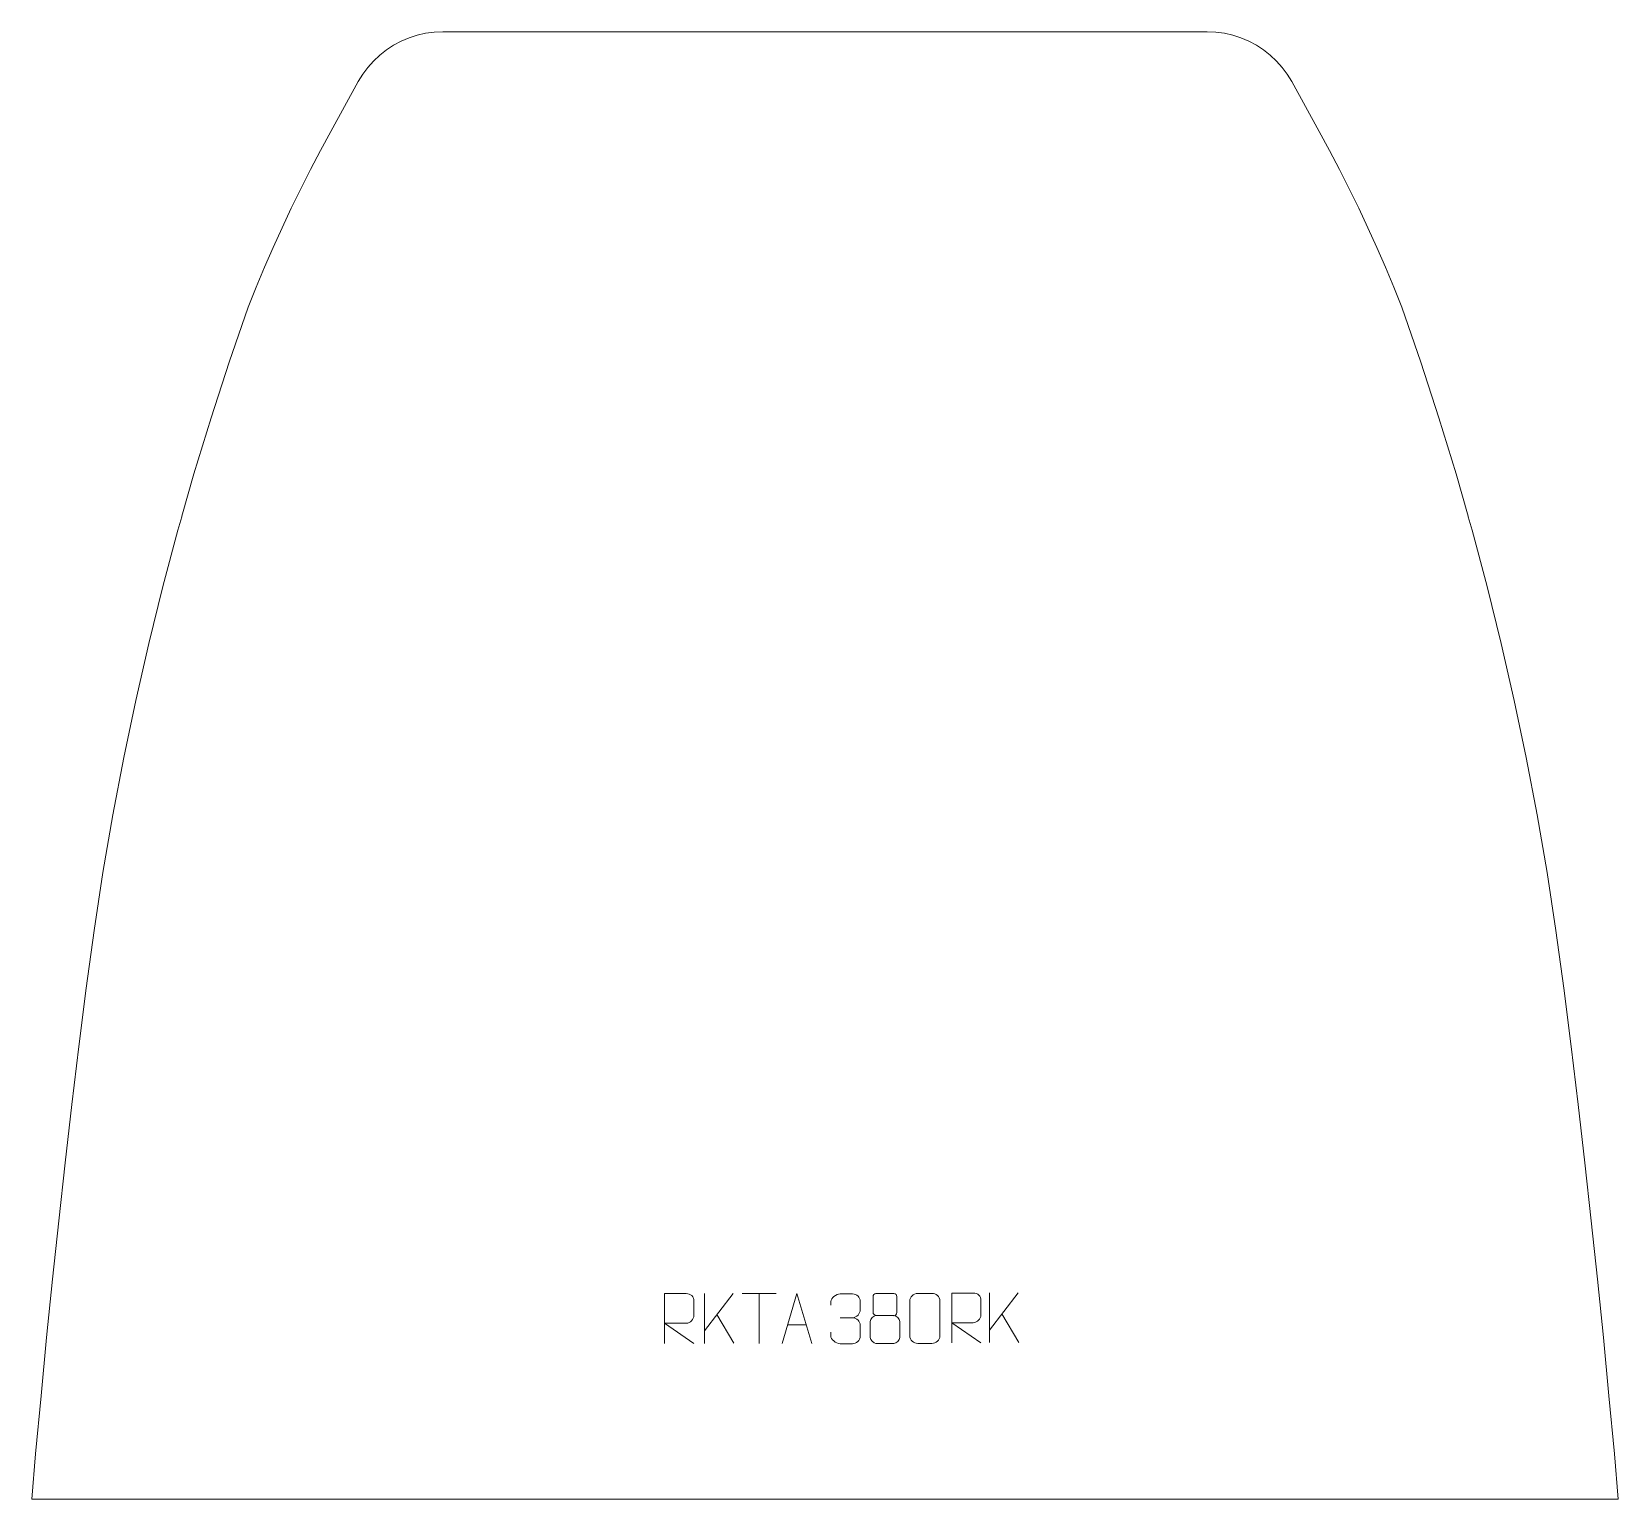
# Model space of a CAD drawing. Header units: millimetres. Extents: x -394 to 400, y -368 to 367.
import ezdxf

# ---------------------------------------------------------------- set-up
doc = ezdxf.new("R2010")
doc.units = ezdxf.units.MM
doc.header["$MEASUREMENT"] = 0
doc.layers.add('layer 1', color=7, linetype='Continuous')

msp = doc.modelspace()

# ---------------------------------------------------------------- linework, layer by layer
at = {"layer": 'layer 1', "color": 242, "lineweight": 9}
msp.add_open_spline([(376.7965, -141.3349), (376.7965, -141.3349), (380.301, -170.451), (380.301, -170.451), (380.301, -170.451), (380.301, -170.451), (383.668, -199.5837), (383.668, -199.5837), (383.668, -199.5837), (383.668, -199.5837), (386.8963, -228.732), (386.8963, -228.732), (386.8963, -228.732), (386.8963, -228.732), (389.9864, -257.8951), (389.9864, -257.8951), (389.9864, -257.8951), (389.9864, -257.8951), (392.9389, -287.0736), (392.9389, -287.0736), (392.9389, -287.0736), (392.9389, -287.0736), (395.7529, -316.2644), (395.7529, -316.2644), (395.7529, -316.2644), (395.7529, -316.2644), (398.4285, -345.4686), (398.4285, -345.4686), (398.4285, -345.4686), (398.4285, -345.4686), (400.3983, -368.153), (400.3983, -368.153), (400.3983, -368.153), (400.3983, -368.153), (-394.1479, -368.153), (-394.1479, -368.153), (-394.1479, -368.153), (-394.1479, -368.153), (-392.1782, -345.4686), (-392.1782, -345.4686), (-392.1782, -345.4686), (-392.1782, -345.4686), (-389.5026, -316.2644), (-389.5026, -316.2644), (-389.5026, -316.2644), (-389.5026, -316.2644), (-386.6886, -287.0736), (-386.6886, -287.0736), (-386.6886, -287.0736), (-386.6886, -287.0736), (-383.7364, -257.8951), (-383.7364, -257.8951), (-383.7364, -257.8951), (-383.7364, -257.8951), (-380.6463, -228.732), (-380.6463, -228.732), (-380.6463, -228.732), (-380.6463, -228.732), (-377.4177, -199.5837), (-377.4177, -199.5837), (-377.4177, -199.5837), (-377.4177, -199.5837), (-374.0517, -170.451), (-374.0517, -170.451), (-374.0517, -170.451), (-374.0517, -170.451), (-370.5473, -141.3349), (-370.5473, -141.3349), (-370.5473, -141.3349), (-370.5473, -141.3349), (-366.9045, -112.2353), (-366.9045, -112.2353), (-366.9045, -112.2353), (-366.9045, -112.2353), (-362.9419, -83.2238), (-362.9419, -83.2238), (-362.9419, -83.2238), (-362.9419, -83.2238), (-358.4662, -54.2882), (-358.4662, -54.2882), (-358.4662, -54.2882), (-358.4662, -54.2882), (-353.4775, -25.4358), (-353.4775, -25.4358), (-353.4775, -25.4358), (-353.4775, -25.4358), (-347.9785, 3.3233), (-347.9785, 3.3233), (-347.9785, 3.3233), (-347.9785, 3.3233), (-341.9703, 31.9801), (-341.9703, 31.9801), (-341.9703, 31.9801), (-341.9703, 31.9801), (-335.4545, 60.5271), (-335.4545, 60.5271), (-335.4545, 60.5271), (-335.4545, 60.5271), (-328.4341, 88.9532), (-328.4341, 88.9532), (-328.4341, 88.9532), (-328.4341, 88.9532), (-320.9102, 117.2507), (-320.9102, 117.2507), (-320.9102, 117.2507), (-320.9102, 117.2507), (-319.0391, 123.8186), (-319.0391, 123.8186), (-319.0391, 123.8186), (-319.0391, 123.8186), (-318.9339, 124.2691), (-318.9339, 124.2691), (-318.9339, 124.2691), (-318.9339, 124.2691), (-312.8865, 145.4095), (-312.8865, 145.4095), (-312.8865, 145.4095), (-312.8865, 145.4095), (-304.3649, 173.4222), (-304.3649, 173.4222), (-304.3649, 173.4222), (-304.3649, 173.4222), (-295.3483, 201.2796), (-295.3483, 201.2796), (-295.3483, 201.2796), (-295.3483, 201.2796), (-285.8384, 228.973), (-285.8384, 228.973), (-285.8384, 228.973), (-285.8384, 228.973), (-281.7735, 238.9816), (-281.7735, 238.9816), (-281.7735, 238.9816), (-281.7735, 238.9816), (-277.5709, 248.9335), (-277.5709, 248.9335), (-277.5709, 248.9335), (-277.5709, 248.9335), (-273.232, 258.8267), (-273.232, 258.8267), (-273.232, 258.8267), (-273.232, 258.8267), (-268.7573, 268.659), (-268.7573, 268.659), (-268.7573, 268.659), (-268.7573, 268.659), (-264.1468, 278.4289), (-264.1468, 278.4289), (-264.1468, 278.4289), (-264.1468, 278.4289), (-259.4028, 288.135), (-259.4028, 288.135), (-259.4028, 288.135), (-259.4028, 288.135), (-254.5251, 297.774), (-254.5251, 297.774), (-254.5251, 297.774), (-254.5251, 297.774), (-249.5162, 307.3454), (-249.5162, 307.3454), (-249.5162, 307.3454), (-249.5162, 307.3454), (-244.3748, 316.8467), (-244.3748, 316.8467), (-244.3748, 316.8467), (-244.3748, 316.8467), (-230.6247, 341.8465), (-230.6247, 341.8465), (-230.6247, 341.8465), (-230.6247, 341.8465), (-228.3911, 345.5122), (-228.3911, 345.5122), (-228.3911, 345.5122), (-228.3911, 345.5122), (-225.8397, 348.9655), (-225.8397, 348.9655), (-225.8397, 348.9655), (-225.8397, 348.9655), (-222.9916, 352.1776), (-222.9916, 352.1776), (-222.9916, 352.1776), (-222.9916, 352.1776), (-219.8695, 355.1245), (-219.8695, 355.1245), (-219.8695, 355.1245), (-219.8695, 355.1245), (-216.4975, 357.7821), (-216.4975, 357.7821), (-216.4975, 357.7821), (-216.4975, 357.7821), (-212.9031, 360.1294), (-212.9031, 360.1294), (-212.9031, 360.1294), (-212.9031, 360.1294), (-209.1143, 362.1476), (-209.1143, 362.1476), (-209.1143, 362.1476), (-209.1143, 362.1476), (-205.1611, 363.8216), (-205.1611, 363.8216), (-205.1611, 363.8216), (-205.1611, 363.8216), (-201.0744, 365.1372), (-201.0744, 365.1372), (-201.0744, 365.1372), (-201.0744, 365.1372), (-196.887, 366.0846), (-196.887, 366.0846), (-196.887, 366.0846), (-196.887, 366.0846), (-192.6324, 366.6556), (-192.6324, 366.6556), (-192.6324, 366.6556), (-192.6324, 366.6556), (-188.3435, 366.847), (-188.3435, 366.847), (-188.3435, 366.847), (-188.3435, 366.847), (194.5927, 366.847), (194.5927, 366.847), (194.5927, 366.847), (194.5927, 366.847), (198.8824, 366.6556), (198.8824, 366.6556), (198.8824, 366.6556), (198.8824, 366.6556), (203.1372, 366.0846), (203.1372, 366.0846), (203.1372, 366.0846), (203.1372, 366.0846), (207.3244, 365.1372), (207.3244, 365.1372), (207.3244, 365.1372), (207.3244, 365.1372), (211.4104, 363.8216), (211.4104, 363.8216), (211.4104, 363.8216), (211.4104, 363.8216), (215.3643, 362.1476), (215.3643, 362.1476), (215.3643, 362.1476), (215.3643, 362.1476), (219.1531, 360.1294), (219.1531, 360.1294), (219.1531, 360.1294), (219.1531, 360.1294), (222.7479, 357.7821), (222.7479, 357.7821), (222.7479, 357.7821), (222.7479, 357.7821), (226.1194, 355.1245), (226.1194, 355.1245), (226.1194, 355.1245), (226.1194, 355.1245), (229.2416, 352.1776), (229.2416, 352.1776), (229.2416, 352.1776), (229.2416, 352.1776), (232.0898, 348.9655), (232.0898, 348.9655), (232.0898, 348.9655), (232.0898, 348.9655), (234.6403, 345.5122), (234.6403, 345.5122), (234.6403, 345.5122), (234.6403, 345.5122), (236.8747, 341.8465), (236.8747, 341.8465), (236.8747, 341.8465), (236.8747, 341.8465), (250.6251, 316.8467), (250.6251, 316.8467), (250.6251, 316.8467), (250.6251, 316.8467), (255.7654, 307.3454), (255.7654, 307.3454), (255.7654, 307.3454), (255.7654, 307.3454), (260.7751, 297.774), (260.7751, 297.774), (260.7751, 297.774), (260.7751, 297.774), (265.652, 288.135), (265.652, 288.135), (265.652, 288.135), (265.652, 288.135), (270.3969, 278.4289), (270.3969, 278.4289), (270.3969, 278.4289), (270.3969, 278.4289), (275.0062, 268.659), (275.0062, 268.659), (275.0062, 268.659), (275.0062, 268.659), (279.4808, 258.8267), (279.4808, 258.8267), (279.4808, 258.8267), (279.4808, 258.8267), (283.8209, 248.9335), (283.8209, 248.9335), (283.8209, 248.9335), (283.8209, 248.9335), (288.0234, 238.9816), (288.0234, 238.9816), (288.0234, 238.9816), (288.0234, 238.9816), (292.0885, 228.973), (292.0885, 228.973), (292.0885, 228.973), (292.0885, 228.973), (301.5984, 201.2796), (301.5984, 201.2796), (301.5984, 201.2796), (301.5984, 201.2796), (310.6152, 173.4222), (310.6152, 173.4222), (310.6152, 173.4222), (310.6152, 173.4222), (319.1368, 145.4095), (319.1368, 145.4095), (319.1368, 145.4095), (319.1368, 145.4095), (325.184, 124.2691), (325.184, 124.2691), (325.184, 124.2691), (325.184, 124.2691), (325.2894, 123.8186), (325.2894, 123.8186), (325.2894, 123.8186), (325.2894, 123.8186), (327.1605, 117.2507), (327.1605, 117.2507), (327.1605, 117.2507), (327.1605, 117.2507), (334.6834, 88.9532), (334.6834, 88.9532), (334.6834, 88.9532), (334.6834, 88.9532), (341.7046, 60.5271), (341.7046, 60.5271), (341.7046, 60.5271), (341.7046, 60.5271), (348.2195, 31.9801), (348.2195, 31.9801), (348.2195, 31.9801), (348.2195, 31.9801), (354.2277, 3.3233), (354.2277, 3.3233), (354.2277, 3.3233), (354.2277, 3.3233), (359.7278, -25.4358), (359.7278, -25.4358), (359.7278, -25.4358), (359.7278, -25.4358), (364.7154, -54.2882), (364.7154, -54.2882), (364.7154, -54.2882), (364.7154, -54.2882), (369.192, -83.2238), (369.192, -83.2238), (369.192, -83.2238), (369.192, -83.2238), (373.1545, -112.2353), (373.1545, -112.2353), (373.1545, -112.2353), (373.1545, -112.2353), (376.7965, -141.3349), (376.7965, -141.3349)], degree=3, knots=[0, 0, 0, 0, 0.01075269, 0.01075269, 0.01075269, 0.01075269, 0.02150538, 0.02150538, 0.02150538, 0.02150538, 0.03225806, 0.03225806, 0.03225806, 0.03225806, 0.04301075, 0.04301075, 0.04301075, 0.04301075, 0.05376344, 0.05376344, 0.05376344, 0.05376344, 0.06451613, 0.06451613, 0.06451613, 0.06451613, 0.07526882, 0.07526882, 0.07526882, 0.07526882, 0.08602151, 0.08602151, 0.08602151, 0.08602151, 0.09677419, 0.09677419, 0.09677419, 0.09677419, 0.10752688, 0.10752688, 0.10752688, 0.10752688, 0.11827957, 0.11827957, 0.11827957, 0.11827957, 0.12903226, 0.12903226, 0.12903226, 0.12903226, 0.13978495, 0.13978495, 0.13978495, 0.13978495, 0.15053763, 0.15053763, 0.15053763, 0.15053763, 0.16129032, 0.16129032, 0.16129032, 0.16129032, 0.17204301, 0.17204301, 0.17204301, 0.17204301, 0.1827957, 0.1827957, 0.1827957, 0.1827957, 0.19354839, 0.19354839, 0.19354839, 0.19354839, 0.20430108, 0.20430108, 0.20430108, 0.20430108, 0.21505376, 0.21505376, 0.21505376, 0.21505376, 0.22580645, 0.22580645, 0.22580645, 0.22580645, 0.23655914, 0.23655914, 0.23655914, 0.23655914, 0.24731183, 0.24731183, 0.24731183, 0.24731183, 0.25806452, 0.25806452, 0.25806452, 0.25806452, 0.2688172, 0.2688172, 0.2688172, 0.2688172, 0.27956989, 0.27956989, 0.27956989, 0.27956989, 0.29032258, 0.29032258, 0.29032258, 0.29032258, 0.30107527, 0.30107527, 0.30107527, 0.30107527, 0.31182796, 0.31182796, 0.31182796, 0.31182796, 0.32258065, 0.32258065, 0.32258065, 0.32258065, 0.33333333, 0.33333333, 0.33333333, 0.33333333, 0.34408602, 0.34408602, 0.34408602, 0.34408602, 0.35483871, 0.35483871, 0.35483871, 0.35483871, 0.3655914, 0.3655914, 0.3655914, 0.3655914, 0.37634409, 0.37634409, 0.37634409, 0.37634409, 0.38709677, 0.38709677, 0.38709677, 0.38709677, 0.39784946, 0.39784946, 0.39784946, 0.39784946, 0.40860215, 0.40860215, 0.40860215, 0.40860215, 0.41935484, 0.41935484, 0.41935484, 0.41935484, 0.43010753, 0.43010753, 0.43010753, 0.43010753, 0.44086022, 0.44086022, 0.44086022, 0.44086022, 0.4516129, 0.4516129, 0.4516129, 0.4516129, 0.46236559, 0.46236559, 0.46236559, 0.46236559, 0.47311828, 0.47311828, 0.47311828, 0.47311828, 0.48387097, 0.48387097, 0.48387097, 0.48387097, 0.49462366, 0.49462366, 0.49462366, 0.49462366, 0.50537634, 0.50537634, 0.50537634, 0.50537634, 0.51612903, 0.51612903, 0.51612903, 0.51612903, 0.52688172, 0.52688172, 0.52688172, 0.52688172, 0.53763441, 0.53763441, 0.53763441, 0.53763441, 0.5483871, 0.5483871, 0.5483871, 0.5483871, 0.55913978, 0.55913978, 0.55913978, 0.55913978, 0.56989247, 0.56989247, 0.56989247, 0.56989247, 0.58064516, 0.58064516, 0.58064516, 0.58064516, 0.59139785, 0.59139785, 0.59139785, 0.59139785, 0.60215054, 0.60215054, 0.60215054, 0.60215054, 0.61290323, 0.61290323, 0.61290323, 0.61290323, 0.62365591, 0.62365591, 0.62365591, 0.62365591, 0.6344086, 0.6344086, 0.6344086, 0.6344086, 0.64516129, 0.64516129, 0.64516129, 0.64516129, 0.65591398, 0.65591398, 0.65591398, 0.65591398, 0.66666667, 0.66666667, 0.66666667, 0.66666667, 0.67741935, 0.67741935, 0.67741935, 0.67741935, 0.68817204, 0.68817204, 0.68817204, 0.68817204, 0.69892473, 0.69892473, 0.69892473, 0.69892473, 0.70967742, 0.70967742, 0.70967742, 0.70967742, 0.72043011, 0.72043011, 0.72043011, 0.72043011, 0.7311828, 0.7311828, 0.7311828, 0.7311828, 0.74193548, 0.74193548, 0.74193548, 0.74193548, 0.75268817, 0.75268817, 0.75268817, 0.75268817, 0.76344086, 0.76344086, 0.76344086, 0.76344086, 0.77419355, 0.77419355, 0.77419355, 0.77419355, 0.78494624, 0.78494624, 0.78494624, 0.78494624, 0.79569892, 0.79569892, 0.79569892, 0.79569892, 0.80645161, 0.80645161, 0.80645161, 0.80645161, 0.8172043, 0.8172043, 0.8172043, 0.8172043, 0.82795699, 0.82795699, 0.82795699, 0.82795699, 0.83870968, 0.83870968, 0.83870968, 0.83870968, 0.84946237, 0.84946237, 0.84946237, 0.84946237, 0.86021505, 0.86021505, 0.86021505, 0.86021505, 0.87096774, 0.87096774, 0.87096774, 0.87096774, 0.88172043, 0.88172043, 0.88172043, 0.88172043, 0.89247312, 0.89247312, 0.89247312, 0.89247312, 0.90322581, 0.90322581, 0.90322581, 0.90322581, 0.91397849, 0.91397849, 0.91397849, 0.91397849, 0.92473118, 0.92473118, 0.92473118, 0.92473118, 0.93548387, 0.93548387, 0.93548387, 0.93548387, 0.94623656, 0.94623656, 0.94623656, 0.94623656, 0.95698925, 0.95698925, 0.95698925, 0.95698925, 0.96774194, 0.96774194, 0.96774194, 0.96774194, 0.97849462, 0.97849462, 0.97849462, 0.97849462, 1, 1, 1, 1], dxfattribs=at)
at = {"layer": 'layer 1', "color": 250, "lineweight": 9}
for points, knots in [([(-77.1989, -290.057), (-77.1989, -290.057), (-77.1989, -265.1035), (-77.1989, -265.1035), (-77.1989, -265.1035), (-73.6041, -265.1035), (-70.0086, -265.1035), (-66.4134, -265.1035), (-66.4134, -265.1035), (-64.0881, -265.1412), (-62.5308, -266.6312), (-62.5349, -268.9976), (-62.5349, -268.9976), (-62.5353, -271.0331), (-62.5353, -274.0924), (-62.5349, -276.1285), (-62.5349, -276.1285), (-62.5414, -278.004), (-64.3537, -279.9457), (-66.3632, -279.9649), (-66.3632, -279.9649), (-66.3632, -279.9649), (-77.1989, -279.9649), (-77.1989, -279.9649), (-77.1989, -279.9649), (-77.1989, -279.9649), (-62.5442, -290.057), (-62.5442, -290.057)], [0, 0, 0, 0, 0.125, 0.125, 0.125, 0.125, 0.25, 0.25, 0.25, 0.25, 0.375, 0.375, 0.375, 0.375, 0.5, 0.5, 0.5, 0.5, 0.625, 0.625, 0.625, 0.625, 0.75, 0.75, 0.75, 0.75, 1, 1, 1, 1]), ([(-18.3372, -290.057), (-18.3372, -290.057), (-10.9662, -265.1035), (-10.9662, -265.1035), (-10.9662, -265.1035), (-10.9662, -265.1035), (-3.3963, -290.057), (-3.3963, -290.057)], [0, 0, 0, 0, 0.33333333, 0.33333333, 0.33333333, 0.33333333, 1, 1, 1, 1]), ([(6.0323, -270.9836), (6.0323, -270.9836), (6.0323, -269.1264), (6.0323, -269.1264), (6.0323, -269.1264), (6.018, -267.3845), (8.6825, -265.2664), (10.7416, -265.2891), (10.7416, -265.2891), (12.8057, -265.2891), (14.8697, -265.2891), (16.9334, -265.2891), (16.9334, -265.2891), (19.1279, -265.2803), (20.7262, -267.1271), (20.7706, -269.0392), (20.7706, -269.0392), (20.7702, -270.4742), (20.7702, -271.9094), (20.7706, -273.3449), (20.7706, -273.3449), (20.722, -274.9984), (19.1194, -277.2283), (16.9211, -277.2184), (16.9211, -277.2184), (19.1248, -277.2296), (20.7328, -279.0328), (20.7868, -281.0923), (20.7868, -281.0923), (20.7864, -282.877), (20.7864, -284.6617), (20.7868, -286.4468), (20.7868, -286.4468), (20.7969, -288.5082), (18.742, -290.2713), (16.9211, -290.2632), (16.9211, -290.2632), (14.8558, -290.2629), (12.7906, -290.2629), (10.725, -290.2632), (10.725, -290.2632), (8.5564, -290.2517), (6.0254, -287.8515), (6.0068, -286.3897), (6.0068, -286.3897), (6.0068, -286.3897), (6.0068, -284.481), (6.0068, -284.481)], [0, 0, 0, 0, 0.07692308, 0.07692308, 0.07692308, 0.07692308, 0.15384615, 0.15384615, 0.15384615, 0.15384615, 0.23076923, 0.23076923, 0.23076923, 0.23076923, 0.30769231, 0.30769231, 0.30769231, 0.30769231, 0.38461538, 0.38461538, 0.38461538, 0.38461538, 0.46153846, 0.46153846, 0.46153846, 0.46153846, 0.53846154, 0.53846154, 0.53846154, 0.53846154, 0.61538462, 0.61538462, 0.61538462, 0.61538462, 0.69230769, 0.69230769, 0.69230769, 0.69230769, 0.76923077, 0.76923077, 0.76923077, 0.76923077, 0.84615385, 0.84615385, 0.84615385, 0.84615385, 1, 1, 1, 1]), ([(27.1799, -266.5694), (27.1799, -268.7824), (27.1799, -272.4647), (27.1799, -274.678), (27.1799, -274.678), (27.1949, -275.1854), (28.0023, -276.1168), (28.7024, -276.1155), (28.7024, -276.1155), (31.6723, -276.1154), (34.6425, -276.2002), (37.6129, -276.2006), (37.6129, -276.2006), (38.41, -276.1964), (39.1307, -275.4061), (39.1281, -274.6854), (39.1281, -274.6854), (39.1278, -272.4694), (39.1278, -268.7847), (39.1281, -266.5694), (39.1281, -266.5694), (39.1096, -265.8586), (38.4982, -265.0982), (37.6643, -265.1056), (37.6643, -265.1056), (34.6472, -265.1059), (31.6303, -265.1059), (28.6137, -265.1056), (28.6137, -265.1056), (27.9873, -265.098), (27.1632, -265.809), (27.1799, -266.5694)], [0, 0, 0, 0, 0.11111111, 0.11111111, 0.11111111, 0.11111111, 0.22222222, 0.22222222, 0.22222222, 0.22222222, 0.33333333, 0.33333333, 0.33333333, 0.33333333, 0.44444444, 0.44444444, 0.44444444, 0.44444444, 0.55555556, 0.55555556, 0.55555556, 0.55555556, 0.66666667, 0.66666667, 0.66666667, 0.66666667, 0.77777778, 0.77777778, 0.77777778, 0.77777778, 1, 1, 1, 1]), ([(49.5526, -265.081), (51.9187, -265.081), (54.2852, -265.081), (56.6517, -265.081), (56.6517, -265.081), (58.6322, -265.0454), (60.6582, -266.5397), (60.6853, -268.9818), (60.6853, -268.9818), (60.6849, -274.7392), (60.6849, -280.497), (60.6853, -286.2552), (60.6853, -286.2552), (60.5432, -288.5828), (58.8368, -290.0651), (56.6517, -290.0759), (56.6517, -290.0759), (54.2793, -290.0755), (51.9069, -290.0755), (49.5349, -290.0759), (49.5349, -290.0759), (47.5764, -290.1815), (45.57, -288.2935), (45.5814, -286.2726), (45.5814, -286.2726), (45.5818, -280.492), (45.5818, -274.7117), (45.5814, -268.9319), (45.5814, -268.9319), (45.5857, -266.7899), (47.3628, -265.0674), (49.5526, -265.081)], [0, 0, 0, 0, 0.11111111, 0.11111111, 0.11111111, 0.11111111, 0.22222222, 0.22222222, 0.22222222, 0.22222222, 0.33333333, 0.33333333, 0.33333333, 0.33333333, 0.44444444, 0.44444444, 0.44444444, 0.44444444, 0.55555556, 0.55555556, 0.55555556, 0.55555556, 0.66666667, 0.66666667, 0.66666667, 0.66666667, 0.77777778, 0.77777778, 0.77777778, 0.77777778, 1, 1, 1, 1]), ([(66.5651, -289.803), (66.5651, -289.803), (66.5651, -264.8495), (66.5651, -264.8495), (66.5651, -264.8495), (70.1599, -264.8495), (73.7554, -264.8495), (77.3506, -264.8495), (77.3506, -264.8495), (79.6759, -264.8872), (81.2332, -266.3772), (81.2291, -268.7436), (81.2291, -268.7436), (81.2287, -270.7791), (81.2287, -273.8384), (81.2291, -275.8745), (81.2291, -275.8745), (81.2226, -277.75), (79.4103, -279.6917), (77.4008, -279.7109), (77.4008, -279.7109), (77.4008, -279.7109), (66.5651, -279.7109), (66.5651, -279.7109), (66.5651, -279.7109), (66.5651, -279.7109), (81.2198, -289.803), (81.2198, -289.803)], [0, 0, 0, 0, 0.125, 0.125, 0.125, 0.125, 0.25, 0.25, 0.25, 0.25, 0.375, 0.375, 0.375, 0.375, 0.5, 0.5, 0.5, 0.5, 0.625, 0.625, 0.625, 0.625, 0.75, 0.75, 0.75, 0.75, 1, 1, 1, 1]), ([(25.7211, -279.0876), (25.7211, -282.2584), (25.7211, -283.9605), (25.7211, -287.1319), (25.7211, -287.1319), (25.7126, -288.3538), (27.4105, -290.0465), (28.6631, -290.055), (28.6631, -290.055), (31.6462, -290.0547), (34.6295, -290.0547), (37.6129, -290.055), (37.6129, -290.055), (38.9362, -290.0433), (40.5566, -288.4217), (40.5455, -287.1225), (40.5455, -287.1225), (40.5452, -283.9543), (40.5452, -282.2555), (40.5455, -279.0876), (40.5455, -279.0876), (40.4758, -277.7072), (38.898, -276.1286), (37.5926, -276.1347), (37.5926, -276.1347), (34.616, -276.135), (31.6394, -276.135), (28.6631, -276.1347), (28.6631, -276.1347), (27.5836, -276.1282), (25.7373, -277.7072), (25.7211, -279.0876)], [0, 0, 0, 0, 0.11111111, 0.11111111, 0.11111111, 0.11111111, 0.22222222, 0.22222222, 0.22222222, 0.22222222, 0.33333333, 0.33333333, 0.33333333, 0.33333333, 0.44444444, 0.44444444, 0.44444444, 0.44444444, 0.55555556, 0.55555556, 0.55555556, 0.55555556, 0.66666667, 0.66666667, 0.66666667, 0.66666667, 0.77777778, 0.77777778, 0.77777778, 0.77777778, 1, 1, 1, 1])]:
    msp.add_open_spline(points, degree=3, knots=knots, dxfattribs=at)
for points in [[(-57.2176, -265.1035), (-57.2176, -265.1035), (-57.2176, -290.0571), (-57.2176, -290.0571)], [(-42.8414, -265.1035), (-42.8414, -265.1035), (-57.2176, -283.7432), (-57.2176, -283.7432)], [(-38.3604, -265.127), (-38.3604, -265.127), (-21.3732, -265.127), (-21.3732, -265.127)], [(-29.8666, -290.057), (-29.8666, -290.057), (-29.8666, -265.1035), (-29.8666, -265.1035)], [(85.4859, -264.7517), (85.4859, -264.7517), (85.4859, -289.7052), (85.4859, -289.7052)], [(99.8621, -264.7517), (99.8621, -264.7517), (85.4859, -283.3914), (85.4859, -283.3914)], [(-42.5161, -289.9613), (-42.5161, -289.9613), (-50.9866, -275.6477), (-50.9866, -275.6477)], [(10.742, -277.2288), (10.742, -277.2288), (16.9384, -277.2288), (16.9384, -277.2288)], [(100.1874, -289.6095), (100.1874, -289.6095), (91.7169, -275.2959), (91.7169, -275.2959)], [(-15.6146, -280.8076), (-15.6146, -280.8076), (-6.1189, -280.8076), (-6.1189, -280.8076)]]:
    msp.add_open_spline(points, degree=3, dxfattribs=at)

doc.saveas('drawing.dxf')
